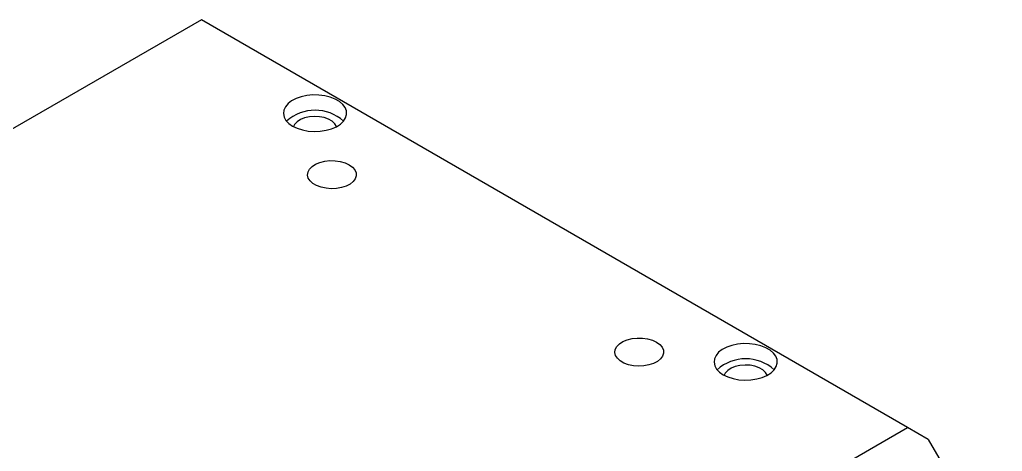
# Model space of a CAD drawing. Header units: millimetres. Extents: x 15 to 415, y 5 to 292.
# Drawn here: x 278.62 to 318.96, y 110.62 to 128.33 of the extents above; entities that cross this region are included whole.
import ezdxf

# ---------------------------------------------------------------- set-up
doc = ezdxf.new("R2010")
doc.units = ezdxf.units.MM

msp = doc.modelspace()

# ---------------------------------------------------------------- linework, layer by layer
at = {"color": 7, "linetype": 'Continuous', "lineweight": 25}
for p, q in [((286.078, 128.332), (255.814, 110.861)), ((315.069, 111.596), (286.078, 128.332)), ((284.805, 94.125), (315.069, 111.596)), ((315.918, 111.106), (315.069, 111.596)), ((315.918, 111.106), (318.958, 105.84))]:
    msp.add_line(p, q, dxfattribs=at)
at = {"color": 7, "linetype": 'Continuous', "lineweight": 25, "flags": 128}
for points in [[(289.825, 123.965), (290.016, 123.874), (290.233, 123.805), (290.468, 123.762), (290.714, 123.745), (290.96, 123.755), (291.199, 123.792), (291.421, 123.854), (291.619, 123.94), (291.785, 124.045), (291.914, 124.167), (292, 124.301), (292.041, 124.442), (292.035, 124.584), (291.983, 124.724), (291.886, 124.855), (291.747, 124.973), (291.572, 125.074), (291.368, 125.154), (291.14, 125.21), (290.899, 125.24), (290.652, 125.244), (290.408, 125.22), (290.177, 125.17), (289.966, 125.096), (289.783, 125), (289.635, 124.886), (289.527, 124.757), (289.463, 124.62), (289.445, 124.477), (289.474, 124.336), (289.55, 124.2), (289.668, 124.075), (289.825, 123.965)], [(291.627, 123.944), (291.626, 123.947), (291.56, 124.062), (291.451, 124.164), (291.303, 124.25), (291.125, 124.313), (290.927, 124.351), (290.718, 124.361), (290.512, 124.344), (290.318, 124.299), (290.146, 124.23), (290.007, 124.14), (289.908, 124.034), (289.862, 123.944)], [(292.145, 122.381), (292.28, 122.283), (292.376, 122.172), (292.428, 122.05), (292.434, 121.926), (292.394, 121.803), (292.308, 121.688), (292.182, 121.587), (292.021, 121.504), (291.833, 121.442), (291.626, 121.406), (291.411, 121.395), (291.196, 121.412), (290.993, 121.455), (290.811, 121.523), (290.658, 121.611), (290.542, 121.716), (290.467, 121.833), (290.438, 121.957), (290.456, 122.081), (290.519, 122.201), (290.625, 122.309), (290.77, 122.402), (290.945, 122.475), (291.144, 122.524), (291.356, 122.548), (291.573, 122.545), (291.782, 122.514), (291.976, 122.459), (292.145, 122.381)], [(304.76, 115.098), (304.895, 115.001), (304.991, 114.889), (305.043, 114.768), (305.049, 114.643), (305.008, 114.521), (304.923, 114.406), (304.797, 114.305), (304.636, 114.221), (304.448, 114.16), (304.241, 114.123), (304.025, 114.113), (303.811, 114.13), (303.608, 114.173), (303.426, 114.24), (303.273, 114.328), (303.157, 114.434), (303.082, 114.551), (303.053, 114.675), (303.07, 114.799), (303.134, 114.918), (303.24, 115.027), (303.385, 115.12), (303.56, 115.193), (303.759, 115.242), (303.971, 115.266), (304.187, 115.262), (304.397, 115.232), (304.591, 115.177), (304.76, 115.098)], [(307.503, 113.759), (307.694, 113.669), (307.911, 113.6), (308.146, 113.557), (308.391, 113.54), (308.638, 113.55), (308.877, 113.587), (309.099, 113.649), (309.297, 113.735), (309.463, 113.84), (309.592, 113.962), (309.678, 114.096), (309.719, 114.237), (309.713, 114.379), (309.661, 114.519), (309.563, 114.65), (309.425, 114.768), (309.25, 114.869), (309.045, 114.949), (308.818, 115.005), (308.577, 115.035), (308.33, 115.039), (308.086, 115.015), (307.854, 114.965), (307.643, 114.891), (307.46, 114.795), (307.312, 114.681), (307.204, 114.552), (307.14, 114.415), (307.123, 114.272), (307.152, 114.131), (307.227, 113.995), (307.346, 113.869), (307.503, 113.759)], [(309.305, 113.739), (309.304, 113.742), (309.238, 113.856), (309.128, 113.959), (308.981, 114.044), (308.803, 114.108), (308.604, 114.146), (308.396, 114.156), (308.189, 114.139), (307.995, 114.094), (307.824, 114.025), (307.685, 113.935), (307.586, 113.829), (307.54, 113.739)]]:
    msp.add_lwpolyline(points, dxfattribs=at)
at = {"color": 7, "linetype": 'Continuous', "lineweight": 25}
for centre in [(290.745, 122.872), (308.422, 112.667)]:
    msp.add_arc(centre, 1.746, 47.9197, 132.0803, dxfattribs=at)

doc.saveas('drawing.dxf')
